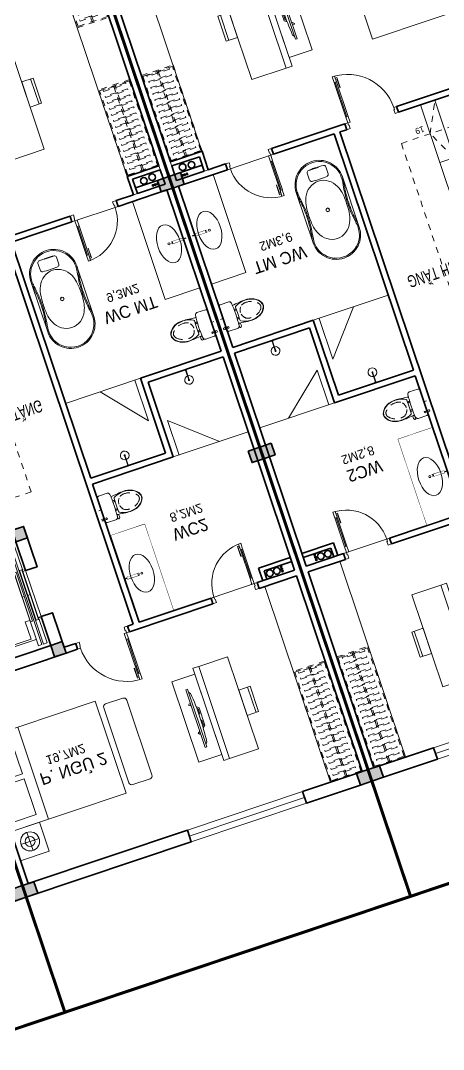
# Model space of a CAD drawing. Header units: metres. Extents: x 568332 to 569219, y 2065964 to 2066430.
# Drawn here: x 568387.34 to 568394.29, y 2065989.54 to 2066006.47 of the extents above; entities that cross this region are included whole.
import ezdxf

# ---------------------------------------------------------------- set-up
doc = ezdxf.new("R2010")
doc.units = ezdxf.units.M
for name, pattern in [('$AUDIT_BAD_LTYPE2', [0]), ('CENTER', [2, 1.25, -0.25, 0.25, -0.25]), ('HIDDEN', [0.375, 0.25, -0.125]), ('HIDDEN2', [0.1875, 0.125, -0.0625]), ('X-5M-G-MB PHONGNGU$0$HIDDEN2', [0.1875, 0.125, -0.0625]), ('xref-thap C (mb tang 32-2)$0$HIDDEN', [0.375, 0.25, -0.125])]:
    doc.linetypes.add(name, pattern=pattern)
doc.layers.get('0').update_dxf_attribs({"linetype": 'CONTINUOUS'})
doc.layers.get('DEFPOINTS').update_dxf_attribs({"linetype": 'CONTINUOUS'})
for name, color, linetype, lineweight in [('-CONCRETE', 1, 'CONTINUOUS', 35), ('-DIM', 9, 'CONTINUOUS', 13), ('-DOOR', 137, 'CONTINUOUS', 9), ('-FURNITURE', 46, 'CONTINUOUS', 9), ('-KH', 143, 'CONTINUOUS', 13), ('-LINE1', 7, 'CONTINUOUS', 18), ('-LINE2', 252, 'CONTINUOUS', 9), ('-STEEL1', 1, 'CONTINUOUS', 35), ('-TEXT', 7, 'CONTINUOUS', 15), ('-WALL', 4, 'CONTINUOUS', 35), ('TEXT25', 2, 'CONTINUOUS', 13)]:
    doc.layers.add(name, color=color, linetype=linetype, lineweight=lineweight)
for name, color, linetype in [('-RANH GIOI LO DAT', 12, 'CONTINUOUS'), ('12. NET DIM', 252, 'CONTINUOUS'), ('ChiaLo', 128, 'CENTER'), ('ViaHeS', 32, 'CONTINUOUS')]:
    doc.layers.add(name, color=color, linetype=linetype)
doc.styles.add('SVN_AVO_thuong', font='')
doc.styles.add('T1', font='', dxfattribs={"height": 200})
doc.styles.get('SVN_AVO_thuong').set_extended_font_data('SVN-Avo')
doc.styles.get('T1').set_extended_font_data('VNgeometric Light')

# ---------------------------------------------------------------- blocks, each defined once
blk = doc.blocks.new('*U187')
at = {"linetype": 'X-5M-G-MB PHONGNGU$0$HIDDEN2'}
for points in [[(0, 600), (0, 0), (1636, 0), (1636, 600)], [(1616, 580), (1616, 20), (20, 20), (20, 580)], [(1616, 287), (1616, 313), (20, 313), (20, 287)], [(114, 319), (109, 319), (109, 280), (114, 280)], [(228, 319), (223, 319), (223, 280), (228, 280)], [(342, 319), (337, 319), (337, 280), (342, 280)], [(456, 319), (451, 319), (451, 280), (456, 280)], [(570, 319), (565, 319), (565, 280), (570, 280)], [(684, 319), (679, 319), (679, 280), (684, 280)], [(798, 319), (793, 319), (793, 280), (798, 280)], [(912, 319), (907, 319), (907, 280), (912, 280)], [(1026, 319), (1021, 319), (1021, 280), (1026, 280)], [(1140, 319), (1135, 319), (1135, 280), (1140, 280)], [(1254, 319), (1249, 319), (1249, 280), (1254, 280)], [(1368, 319), (1363, 319), (1363, 280), (1368, 280)], [(1482, 319), (1477, 319), (1477, 280), (1482, 280)], [(1596, 319), (1591, 319), (1591, 280), (1596, 280)]]:
    blk.add_lwpolyline(points, close=True, dxfattribs=at)
for points in [[(122, 313), (122, 515), (100, 515), (100, 313)], [(236, 313), (236, 515), (214, 515), (214, 313)], [(350, 313), (350, 515), (328, 515), (328, 313)], [(464, 313), (464, 515), (442, 515), (442, 313)], [(578, 313), (578, 515), (556, 515), (556, 313)], [(692, 313), (692, 515), (670, 515), (670, 313)], [(806, 313), (806, 515), (784, 515), (784, 313)], [(920, 313), (920, 515), (898, 515), (898, 313)], [(1034, 313), (1034, 515), (1012, 515), (1012, 313)], [(1148, 313), (1148, 515), (1126, 515), (1126, 313)], [(1262, 313), (1262, 515), (1240, 515), (1240, 313)], [(1376, 313), (1376, 515), (1354, 515), (1354, 313)], [(1490, 313), (1490, 515), (1468, 515), (1468, 313)], [(1604, 313), (1604, 515), (1582, 515), (1582, 313)], [(100, 287), (100, 92), (122, 92), (122, 287)], [(214, 287), (214, 92), (236, 92), (236, 287)], [(328, 287), (328, 92), (350, 92), (350, 287)], [(442, 287), (442, 92), (464, 92), (464, 287)], [(556, 287), (556, 92), (578, 92), (578, 287)], [(670, 287), (670, 92), (692, 92), (692, 287)], [(784, 287), (784, 92), (806, 92), (806, 287)], [(898, 287), (898, 92), (920, 92), (920, 287)], [(1012, 287), (1012, 92), (1034, 92), (1034, 287)], [(1126, 287), (1126, 92), (1148, 92), (1148, 287)], [(1240, 287), (1240, 92), (1262, 92), (1262, 287)], [(1354, 287), (1354, 92), (1376, 92), (1376, 287)], [(1468, 287), (1468, 92), (1490, 92), (1490, 287)], [(1582, 287), (1582, 92), (1604, 92), (1604, 287)]]:
    blk.add_lwpolyline(points, dxfattribs=at)
blk = doc.blocks.new('*U189')
at = {"linetype": 'X-5M-G-MB PHONGNGU$0$HIDDEN2'}
for points in [[(0, 600), (0, 0), (1636, 0), (1636, 600)], [(1616, 580), (1616, 20), (20, 20), (20, 580)], [(1616, 287), (1616, 313), (20, 313), (20, 287)], [(114, 319), (109, 319), (109, 280), (114, 280)], [(228, 319), (223, 319), (223, 280), (228, 280)], [(342, 319), (337, 319), (337, 280), (342, 280)], [(456, 319), (451, 319), (451, 280), (456, 280)], [(570, 319), (565, 319), (565, 280), (570, 280)], [(684, 319), (679, 319), (679, 280), (684, 280)], [(798, 319), (793, 319), (793, 280), (798, 280)], [(912, 319), (907, 319), (907, 280), (912, 280)], [(1026, 319), (1021, 319), (1021, 280), (1026, 280)], [(1140, 319), (1135, 319), (1135, 280), (1140, 280)], [(1254, 319), (1249, 319), (1249, 280), (1254, 280)], [(1368, 319), (1363, 319), (1363, 280), (1368, 280)], [(1482, 319), (1477, 319), (1477, 280), (1482, 280)], [(1596, 319), (1591, 319), (1591, 280), (1596, 280)]]:
    blk.add_lwpolyline(points, close=True, dxfattribs=at)
for points in [[(122, 313), (122, 515), (100, 515), (100, 313)], [(236, 313), (236, 515), (214, 515), (214, 313)], [(350, 313), (350, 515), (328, 515), (328, 313)], [(464, 313), (464, 515), (442, 515), (442, 313)], [(578, 313), (578, 515), (556, 515), (556, 313)], [(692, 313), (692, 515), (670, 515), (670, 313)], [(806, 313), (806, 515), (784, 515), (784, 313)], [(920, 313), (920, 515), (898, 515), (898, 313)], [(1034, 313), (1034, 515), (1012, 515), (1012, 313)], [(1148, 313), (1148, 515), (1126, 515), (1126, 313)], [(1262, 313), (1262, 515), (1240, 515), (1240, 313)], [(1376, 313), (1376, 515), (1354, 515), (1354, 313)], [(1490, 313), (1490, 515), (1468, 515), (1468, 313)], [(1604, 313), (1604, 515), (1582, 515), (1582, 313)], [(100, 287), (100, 92), (122, 92), (122, 287)], [(214, 287), (214, 92), (236, 92), (236, 287)], [(328, 287), (328, 92), (350, 92), (350, 287)], [(442, 287), (442, 92), (464, 92), (464, 287)], [(556, 287), (556, 92), (578, 92), (578, 287)], [(670, 287), (670, 92), (692, 92), (692, 287)], [(784, 287), (784, 92), (806, 92), (806, 287)], [(898, 287), (898, 92), (920, 92), (920, 287)], [(1012, 287), (1012, 92), (1034, 92), (1034, 287)], [(1126, 287), (1126, 92), (1148, 92), (1148, 287)], [(1240, 287), (1240, 92), (1262, 92), (1262, 287)], [(1354, 287), (1354, 92), (1376, 92), (1376, 287)], [(1468, 287), (1468, 92), (1490, 92), (1490, 287)], [(1582, 287), (1582, 92), (1604, 92), (1604, 287)]]:
    blk.add_lwpolyline(points, dxfattribs=at)
blk = doc.blocks.new('1800X2000')
at = {"layer": '-FURNITURE'}
blk.add_line((325497, 17765), (325497, 19565), dxfattribs=at)
for points in [[(323997, 19565), (325997, 19565), (325997, 17765), (323997, 17765)], [(325613, 19391), (325919, 19391), (325919, 18691), (325613, 18691)], [(325613, 18630), (325919, 18630), (325919, 17947), (325613, 17947)]]:
    blk.add_lwpolyline(points, close=True, dxfattribs=at)
blk = doc.blocks.new('A$C18091ED7')
for p, q in [((0, -42), (0, 0)), ((146, -27), (179, -27)), ((146, -27), (146, -30)), ((146, -30), (166, -30)), ((153, -37), (146, -30)), ((152, 0), (152, -27)), ((152, 0), (179, 0)), ((153, -37), (166, -37)), ((153, -40), (153, -37)), ((153, -40), (178, -40)), ((153, -40), (178, -40)), ((153, -40), (153, -42)), ((185, -30), (166, -30)), ((178, -37), (166, -37)), ((185, -30), (178, -37)), ((178, -37), (178, -40)), ((178, -40), (178, -42)), ((179, 0), (179, -27)), ((179, -27), (185, -27)), ((185, -27), (185, -30)), ((-83, -267), (-83, -300)), ((-83, -278), (-83, -288)), ((-61, -290), (-83, -290)), ((-63, -265), (-81, -265)), ((-61, -267), (-61, -300)), ((61, -267), (61, -300)), ((61, -290), (83, -290)), ((63, -265), (81, -265)), ((83, -267), (83, -300)), ((83, -278), (83, -288)), ((165, -262), (165, -290)), ((168, -260), (228, -260)), ((168, -292), (207, -292)), ((231, -274), (231, -262))]:
    blk.add_line(p, q)
for points in [[(230, -219, -0.137407), (225, -235), (222, -241, -0.236081), (198, -255, -0.051961), (-198, -255, -0.236081), (-222, -241), (-225, -235, -0.137407), (-230, -219), (-230, -72, -0.198912), (-226, -63), (-209, -46, -0.198912), (-200, -42), (0, -42), (200, -42, -0.198912), (209, -46), (226, -63, -0.198912), (230, -72)], [(144, -619, -0.212405), (26, -734, -0.027685), (-1, -739, -0.022279), (-26, -734, -0.212405), (-144, -619, -0.142796), (-167, -428, -0.093005), (-128, -309, -0.256439), (-111, -300), (0, -300), (111, -300, -0.256439), (128, -309, -0.093005), (167, -428, -0.142796)]]:
    blk.add_lwpolyline(points, format="xyb", close=True)
at = {"linetype": 'xref-thap C (mb tang 32-2)$0$HIDDEN', "ltscale": 100}
blk.add_lwpolyline([(61, -669, -0.199031), (0, -699, -0.199031), (-61, -669, -0.218924), (-132, -478, -0.153791), (-112, -404, -0.236701), (0, -348, -0.236701), (112, -404, -0.153791), (132, -478, -0.218924)], format="xyb", close=True, dxfattribs=at)
blk.add_circle((166, -78), 13.9)
for centre, radius, start, end in [((-81, -267), 1.98, 90, 180), ((-63, -267), 1.98, 0, 90), ((63, -267), 1.98, 90, 180), ((81, -267), 1.98, 0, 90), ((168, -262), 2.47, 90, 180), ((168, -290), 2.47, 180, 270), ((207, -277), 15.5, 270, 306.4659), ((168, -225), 80.1, 306.4659, 320.3123), ((228, -274), 2.47, 320.3123, 0)]:
    blk.add_arc(centre, radius, start, end)
for points in [[(-156, -259), (-157, -267), (-164, -328), (-169, -385), (-184, -528), (-136, -679), (-50, -735), (-20, -741), (0, -744)], [(156, -259), (157, -267), (164, -328), (169, -385), (184, -528), (136, -679), (50, -735), (20, -741), (0, -744)]]:
    blk.add_open_spline(points, degree=3, knots=[130.613938, 130.613938, 130.613938, 130.613938, 152.852109, 311.129351, 417.703951, 561.383393, 697.692632, 710.812262, 710.812262, 710.812262, 710.812262])
blk = doc.blocks.new('shower')
for points in [[(180919, -32316), (180912, -32316), (180912, -32147), (180919, -32147)], [(180929, -32327), (180902, -32327), (180902, -32316), (180929, -32316)]]:
    blk.add_lwpolyline(points, close=True)
for radius, start, end in [(72, 272.7907, 267.2093), (8.35, 294.8355, 245.1645)]:
    blk.add_arc((180916, -32147), radius, start, end)
blk = doc.blocks.new('Sink_Cicle')
blk.add_lwpolyline([(17, -50), (-17, -50), (-18, -252), (17, -252)], close=True)
blk.add_circle((0, -300), 17.5)
at = {"layer": 'DEFPOINTS'}
blk.add_line((0, -100), (0, 0), dxfattribs=at)
blk.add_wipeout([(17, -50), (-17, -50), (-18, -252), (17, -252)])
at = {"layer": '-FURNITURE', "linetype": 'Continuous'}
blk.add_ellipse((0, -300), major_axis=(-325, 0), ratio=0.584615, dxfattribs=at)
blk.add_line((-18, -237), (17, -237))
blk = doc.blocks.new('*U185')
at = {"ltscale": 300}
blk.add_lwpolyline([(0, 0), (1500, 0), (1500, -600), (0, -600)], close=True, dxfattribs=at)
blk.add_wipeout([(0, 0), (1500, 0), (1500, -600), (0, -600)], dxfattribs=at)
blk.add_blockref('Sink_Cicle', (750, 0), dxfattribs=at)
blk = doc.blocks.new('XR.MB.LM123$0$tvi 1')
blk.add_lwpolyline([(29, 0), (29, -1000), (0, -1000), (0, 0)], close=True)
for points in [[(29, -50), (52, -81)], [(-24, -236), (-39, -252)], [(0, -285), (-39, -252)], [(0, -256), (-24, -236)], [(70, -315), (111, -350), (111, -650), (70, -685)], [(89, -446), (89, -360), (71, -345)], [(89, -446), (73, -446)], [(89, -554), (89, -640), (71, -655)], [(89, -554), (73, -554)], [(0, -715), (-39, -748)], [(-24, -764), (-39, -748)], [(0, -744), (-24, -764)], [(29, -950), (52, -919)]]:
    blk.add_lwpolyline(points)
blk.add_arc((-4025, -500), 4099, 354.1311, 5.8689)
blk = doc.blocks.new('A$C52EE6B0C')
for p, q in [((-17.21, 15.73), (17.22, 15.73)), ((-17.21, -15.76), (17.25, -15.76))]:
    blk.add_line(p, q)
for radius in [1.2, 1.06]:
    blk.add_circle((0, -0.01), radius)
for centre, radius, start, end in [((-17.24, -0.01), 15.75, 90.00005, 180.00602), ((-17.21, 0), 15.03, 114.01434, 180.05883), ((-17.26, 0.1), 14.92, 89.8926, 114.01434), ((-18.18, -21.57), 37.31, 80.32537, 88.55949), ((-17.86, -16.41), 31.44, 80.9553, 88.85173), ((3.49, 116.01), 102.69, 260.80643, 264.35645), ((10, 158.8), 145.24, 261.32176, 262.65662), ((-0.88, 77.07), 62.8, 262.97229, 270.8035), ((-0.44, 89.41), 75.84, 265.33614, 270.33552), ((0.89, 77.07), 62.8, 269.1965, 277.02771), ((0.58, 84.46), 70.9, 269.53626, 275.75097), ((-18.44, 226.88), 214.55, 276.99221, 278.59677), ((-9.99, 158.8), 145.24, 277.34338, 278.67824), ((18.19, -21.57), 37.31, 91.44051, 99.67463), ((17.5, -11.01), 26.04, 90.57162, 98.52624), ((17.38, 0.65), 14.38, 65.52402, 90.57162), ((17.25, -0.01), 15.75, 359.99398, 89.99995), ((17.03, -0.12), 15.22, 0.40185, 65.52402), ((-7.45, -0.4), 12.19, 113.36694, 178.17202), ((-5.42, -2.21), 14.69, 98.51976, 117.85129), ((-0.26, -36.68), 49.55, 89.69838, 98.51976), ((0.27, -36.68), 49.55, 81.48024, 90.30162), ((5.43, -2.21), 14.69, 62.14871, 81.48024), ((7.46, -0.4), 12.19, 1.82798, 66.63306), ((28.3, 2.77), 0.286, 160.80789, 185.67758), ((1.03, 0.06), 27.11, 359.84479, 5.67758), ((28.15, 2.82), 0.123, 123.47411, 160.80789), ((28.12, 2.87), 0.0732, 85.79125, 123.47411), ((28.11, 2.83), 0.109, 39.09426, 85.79125), ((27.99, 2.72), 0.275, 4.9413, 41.00239), ((1.84, 0.05), 26.56, 359.86069, 5.81543), ((-17.24, -0.02), 15.75, 179.99398, 269.99995), ((-17.21, -0.03), 15.03, 179.94113, 245.98566), ((-7.45, 0.37), 12.19, 181.82798, 246.63306), ((7.46, 0.37), 12.19, 293.36694, 358.17202), ((17.25, -0.02), 15.75, 270.00005, 0.00602), ((17.03, 0.09), 15.22, 294.47598, 359.59814), ((1.03, -0.09), 27.11, 354.32242, 0.15521), ((28.3, -2.8), 0.286, 174.32242, 199.19211), ((28.15, -2.85), 0.123, 199.19211, 236.52589), ((28.12, -2.89), 0.0732, 236.52589, 274.20875), ((28.11, -2.86), 0.109, 274.20875, 320.90574), ((27.99, -2.75), 0.275, 318.99761, 355.0587), ((1.84, -0.08), 26.56, 354.18457, 0.13931), ((-5.42, 2.18), 14.69, 242.14871, 261.48024), ((-0.26, 36.65), 49.55, 261.48024, 270.30162), ((0.27, 36.65), 49.55, 269.69838, 278.51976), ((5.43, 2.18), 14.69, 278.51976, 297.85129), ((-17.26, -0.13), 14.92, 245.98566, 270.1074), ((-18.18, 21.54), 37.31, 271.44051, 279.67463), ((-17.86, 16.38), 31.44, 271.14827, 279.0447), ((3.49, -116.04), 102.69, 95.64355, 99.19357), ((10, -158.82), 145.24, 97.34338, 98.67824), ((-0.88, -77.1), 62.8, 89.1965, 97.02771), ((-0.44, -89.44), 75.84, 89.66448, 94.66386), ((0.58, -84.49), 70.9, 84.24903, 90.46374), ((0.89, -77.1), 62.8, 82.97229, 90.8035), ((-18.44, -226.91), 214.55, 81.40323, 83.00779), ((-9.99, -158.82), 145.24, 81.32176, 82.65662), ((18.19, 21.54), 37.31, 260.32537, 268.55949), ((17.5, 10.99), 26.04, 261.47376, 269.42838), ((17.38, -0.67), 14.38, 269.42838, 294.47598)]:
    blk.add_arc(centre, radius, start, end)
at = {"layer": 'DEFPOINTS'}
for tag, p in [('MODELNUMBER', (0, 0)), ('TRADENAME', (0, 0)), ('PRODUCT', (0, 0)), ('MATERIAL', (0, -0.01))]:
    blk.add_attdef(tag, p, '', height=0.001, dxfattribs=at)
blk = doc.blocks.new('*U188')
at = {"linetype": 'X-5M-G-MB PHONGNGU$0$HIDDEN2'}
for points in [[(0, 600), (0, 0), (2098, 0), (2098, 600)], [(2078, 580), (2078, 20), (20, 20), (20, 580)], [(2078, 287), (2078, 313), (20, 313), (20, 287)], [(114, 319), (109, 319), (109, 280), (114, 280)], [(228, 319), (223, 319), (223, 280), (228, 280)], [(342, 319), (337, 319), (337, 280), (342, 280)], [(456, 319), (451, 319), (451, 280), (456, 280)], [(570, 319), (565, 319), (565, 280), (570, 280)], [(684, 319), (679, 319), (679, 280), (684, 280)], [(798, 319), (793, 319), (793, 280), (798, 280)], [(912, 319), (907, 319), (907, 280), (912, 280)], [(1026, 319), (1021, 319), (1021, 280), (1026, 280)], [(1140, 319), (1135, 319), (1135, 280), (1140, 280)], [(1254, 319), (1249, 319), (1249, 280), (1254, 280)], [(1368, 319), (1363, 319), (1363, 280), (1368, 280)], [(1482, 319), (1477, 319), (1477, 280), (1482, 280)], [(1596, 319), (1591, 319), (1591, 280), (1596, 280)], [(1710, 319), (1705, 319), (1705, 280), (1710, 280)], [(1824, 319), (1819, 319), (1819, 280), (1824, 280)], [(1938, 319), (1933, 319), (1933, 280), (1938, 280)], [(2052, 319), (2047, 319), (2047, 280), (2052, 280)]]:
    blk.add_lwpolyline(points, close=True, dxfattribs=at)
for points in [[(122, 313), (122, 515), (100, 515), (100, 313)], [(236, 313), (236, 515), (214, 515), (214, 313)], [(350, 313), (350, 515), (328, 515), (328, 313)], [(464, 313), (464, 515), (442, 515), (442, 313)], [(578, 313), (578, 515), (556, 515), (556, 313)], [(692, 313), (692, 515), (670, 515), (670, 313)], [(806, 313), (806, 515), (784, 515), (784, 313)], [(920, 313), (920, 515), (898, 515), (898, 313)], [(1034, 313), (1034, 515), (1012, 515), (1012, 313)], [(1148, 313), (1148, 515), (1126, 515), (1126, 313)], [(1262, 313), (1262, 515), (1240, 515), (1240, 313)], [(1376, 313), (1376, 515), (1354, 515), (1354, 313)], [(1490, 313), (1490, 515), (1468, 515), (1468, 313)], [(1604, 313), (1604, 515), (1582, 515), (1582, 313)], [(1718, 313), (1718, 515), (1696, 515), (1696, 313)], [(1832, 313), (1832, 515), (1810, 515), (1810, 313)], [(1946, 313), (1946, 515), (1924, 515), (1924, 313)], [(2060, 313), (2060, 515), (2038, 515), (2038, 313)], [(100, 287), (100, 92), (122, 92), (122, 287)], [(214, 287), (214, 92), (236, 92), (236, 287)], [(328, 287), (328, 92), (350, 92), (350, 287)], [(442, 287), (442, 92), (464, 92), (464, 287)], [(556, 287), (556, 92), (578, 92), (578, 287)], [(670, 287), (670, 92), (692, 92), (692, 287)], [(784, 287), (784, 92), (806, 92), (806, 287)], [(898, 287), (898, 92), (920, 92), (920, 287)], [(1012, 287), (1012, 92), (1034, 92), (1034, 287)], [(1126, 287), (1126, 92), (1148, 92), (1148, 287)], [(1240, 287), (1240, 92), (1262, 92), (1262, 287)], [(1354, 287), (1354, 92), (1376, 92), (1376, 287)], [(1468, 287), (1468, 92), (1490, 92), (1490, 287)], [(1582, 287), (1582, 92), (1604, 92), (1604, 287)], [(1696, 287), (1696, 92), (1718, 92), (1718, 287)], [(1810, 287), (1810, 92), (1832, 92), (1832, 287)], [(1924, 287), (1924, 92), (1946, 92), (1946, 287)], [(2038, 287), (2038, 92), (2060, 92), (2060, 287)]]:
    blk.add_lwpolyline(points, dxfattribs=at)
blk = doc.blocks.new('X-5M-G-MB PHONGNGU$0$A$C25DB0C3F')
at = {"elevation": 0}
for points in [[(0, 438), (197, 438), (197, 0), (0, 0)], [(197, 438), (197, 0), (0, 0), (0, 438)]]:
    blk.add_lwpolyline(points, close=True, dxfattribs=at)
at = {"elevation": 0, "flags": 128}
blk.add_lwpolyline([(44, 438), (44, 0)], dxfattribs=at)
blk = doc.blocks.new('G1600')
for p, q in [((137477, -212827), (139077, -212827)), ((137228, -213392), (137228, -213077)), ((139326, -213392), (139326, -213077)), ((137385, -213234), (137070, -213234)), ((139169, -213234), (139484, -213234))]:
    blk.add_line(p, q)
blk.add_lwpolyline([(137477, -213484), (137477, -211484), (139077, -211484), (139077, -213484), (137477, -213484)])
for points in [[(136977, -213484), (136977, -212984), (137477, -212984), (137477, -213484)], [(137617, -213375), (137617, -212999), (138235, -212999), (138235, -213375)], [(138937, -213375), (138937, -212999), (138320, -212999), (138320, -213375)], [(139577, -213484), (139577, -212984), (139077, -212984), (139077, -213484)]]:
    blk.add_lwpolyline(points, close=True)
for centre, radius in [((137228, -213234), 157), ((139326, -213234), 157), ((137228, -213234), 82.4), ((139326, -213234), 82.4)]:
    blk.add_circle(centre, radius)
blk = doc.blocks.new('X-5M-DH-2-CORE$0$A$C75E80C28')
at = {"layer": '-LINE2', "linetype": 'Continuous', "ltscale": 2}
for p, q in [((-731, -149), (731, -149)), ((-731, -1305), (-731, -149)), ((-557, -112), (-560, -112)), ((-510, -22), (-510, -51)), ((-507, -22), (-510, -22)), ((-510, -109), (-510, -79)), ((-507, -22), (-507, -51)), ((-507, -109), (-507, -79)), ((-456, -57), (-501, -57)), ((-456, -60), (-501, -60)), ((-456, -70), (-501, -70)), ((-456, -73), (-501, -73)), ((-453, -63), (-453, -67)), ((-450, -63), (-450, -67)), ((450, -63), (450, -67)), ((453, -63), (453, -67)), ((456, -57), (501, -57)), ((456, -60), (501, -60)), ((456, -70), (501, -70)), ((456, -73), (501, -73)), ((457, -112), (460, -112)), ((507, -22), (510, -22)), ((507, -22), (507, -51)), ((507, -109), (507, -79)), ((510, -22), (510, -51)), ((510, -109), (510, -79)), ((731, -1305), (731, -149)), ((-700, -179), (700, -179)), ((-700, -1225), (-700, -179)), ((700, -1225), (700, -179)), ((840, -1305), (-840, -1305)), ((-840, -1365), (-840, -1305)), ((-700, -1225), (-400, -1225)), ((425, -1309), (-425, -1309)), ((-425, -1343), (-425, -1309)), ((425, -1343), (-425, -1343)), ((-400, -1305), (-400, -1225)), ((0, -1309), (0, -1343)), ((700, -1225), (400, -1225)), ((400, -1305), (400, -1225)), ((425, -1343), (425, -1309)), ((840, -1365), (840, -1305)), ((840, -1365), (-840, -1365)), ((840, -1395), (-840, -1395)), ((-840, -1395), (-840, -1455)), ((-840, -1455), (-435, -1455)), ((-435, -1450), (-435, -1460)), ((-435, -1450), (-400, -1450)), ((-435, -1460), (-425, -1460)), ((-435, -1490), (-435, -1500)), ((-435, -1490), (-425, -1490)), ((-435, -1500), (-400, -1500)), ((-433, -1452), (-433, -1458)), ((-433, -1452), (-402, -1452)), ((-433, -1458), (-425, -1458)), ((-433, -1492), (-433, -1498)), ((-433, -1492), (-425, -1492)), ((-433, -1498), (-402, -1498)), ((430, -1406), (-430, -1406)), ((-430, -1406), (-430, -1446)), ((430, -1446), (-430, -1446)), ((-425, -1458), (-425, -1460)), ((-425, -1490), (-425, -1492)), ((-402, -1452), (-402, -1498)), ((400, -1450), (-400, -1450)), ((-400, -1450), (-400, -1500)), ((0, -1406), (0, -1446)), ((400, -1450), (400, -1500)), ((435, -1450), (400, -1450)), ((435, -1500), (400, -1500)), ((402, -1452), (402, -1498)), ((433, -1452), (402, -1452)), ((433, -1498), (402, -1498)), ((433, -1458), (425, -1458)), ((425, -1458), (425, -1460)), ((435, -1460), (425, -1460)), ((425, -1490), (425, -1492)), ((435, -1490), (425, -1490)), ((433, -1492), (425, -1492)), ((430, -1406), (430, -1446)), ((433, -1452), (433, -1458)), ((433, -1492), (433, -1498)), ((435, -1450), (435, -1460)), ((840, -1455), (435, -1455)), ((435, -1490), (435, -1500)), ((840, -1395), (840, -1455))]:
    blk.add_line(p, q, dxfattribs=at)
for points in [[(-450, 0), (-450, -130), (450, -130), (450, 0)], [(-200, -29), (200, -29), (200, -101), (-200, -101)], [(-36, -584), (36, -584), (36, -984), (-36, -984)]]:
    blk.add_lwpolyline(points, close=True, dxfattribs=at)
for points in [[(-780, -789), (-751, -789, 0.414214), (-750, -788), (-750, -784), (-750, -780, 0.414214), (-751, -779), (-780, -779, -0.256978), (-784, -782), (-798, -782, -0.414214), (-801, -779), (-804, -749, 0.414214), (-807, -746), (-812, -746), (-812, -784), (-812, -821), (-807, -821, 0.414214), (-804, -818), (-801, -789, -0.414214), (-798, -786), (-784, -786, -0.256978), (-780, -789)], [(780, -789), (751, -789, -0.414214), (750, -788), (750, -784), (750, -780, -0.414214), (751, -779), (780, -779, 0.256978), (784, -782), (798, -782, 0.414214), (801, -779), (804, -749, -0.414214), (807, -746), (812, -746), (812, -784), (812, -821), (807, -821, -0.414214), (804, -818), (801, -789, 0.414214), (798, -786), (784, -786, 0.256978), (780, -789)]]:
    blk.add_lwpolyline(points, format="xyb", dxfattribs=at)
for centre, radius, start, end in [((-501, -51), 9.4, 180, 270), ((-501, -79), 9.4, 90, 180), ((-501, -51), 6.2, 180, 270), ((-501, -79), 6.2, 90, 180), ((-456, -63), 6.2, 0, 90), ((-456, -63), 3, 0, 90), ((-456, -67), 6.2, 270, 0), ((-456, -67), 3, 270, 0), ((456, -63), 6.2, 90, 180), ((456, -67), 6.2, 180, 270), ((456, -63), 3, 90, 180), ((456, -67), 3, 180, 270), ((501, -51), 6.2, 270, 0), ((501, -51), 9.4, 270, 0), ((501, -79), 9.4, 0, 90), ((501, -79), 6.2, 0, 90)]:
    blk.add_arc(centre, radius, start, end, dxfattribs=at)
blk = doc.blocks.new('A$C5C575821')
at = {"layer": '-CONCRETE'}
h = blk.add_hatch(color=256, dxfattribs=at)
h.dxf.hatch_style = 1
h.paths.add_polyline_path([(0, 200), (0, 0), (200, 0), (200, 200)])
blk.add_lwpolyline([(0, 0), (200, 0), (200, 200), (0, 200)], close=True, dxfattribs=at)
blk = doc.blocks.new('A$C3F71457E')
at = {"layer": '-CONCRETE'}
blk.add_lwpolyline([(0, -100), (0, 400), (-1500, 400), (-1500, -1400), (0, -1400), (0, -900), (200, -900), (200, -1600), (-1700, -1600), (-1700, 600), (200, 600), (200, -100), (0, -100)], dxfattribs=at)
at = {"layer": '-LINE1'}
blk.add_line((0, -900), (0, -100), dxfattribs=at)
at = {"layer": '-WALL'}
for p in [(-1700, 400), (0, 400), (-1700, -1600), (0, -1600)]:
    blk.add_blockref('A$C5C575821', p, dxfattribs=at)
at = {"color": 2, "rotation": 90}
blk.add_blockref('X-5M-DH-2-CORE$0$A$C75E80C28', (-1500, -500), dxfattribs=at)
blk = doc.blocks.new('*U148')
at = {"linetype": '$AUDIT_BAD_LTYPE2'}
for p, q in [((70, 100), (70, 600)), ((90, 600), (90, 100))]:
    blk.add_line(p, q, dxfattribs=at)
for points in [[(50, 600), (90, 600), (90, 700), (50, 700), (50, 600)], [(50, 603), (50, 100)], [(50, 100), (90, 100), (90, 0), (50, 0), (50, 100)]]:
    blk.add_lwpolyline(points)
for points in [[(118, 495), (118, 664), (90, 664), (90, 636), (113, 636), (113, 495)], [(0, 0), (50, 0), (50, -40), (60, -40), (60, -100), (0, -100)], [(800, 0), (750, 0), (750, -40), (740, -40), (740, -100), (800, -100)]]:
    blk.add_lwpolyline(points, close=True)
at = {"linetype": '$AUDIT_BAD_LTYPE2', "ltscale": 0.3}
blk.add_arc((50, 0), 700, 0, 90, dxfattribs=at)
blk = doc.blocks.new('*U149')
at = {"linetype": '$AUDIT_BAD_LTYPE2'}
for p, q in [((70, 100), (70, 700)), ((90, 700), (90, 100))]:
    blk.add_line(p, q, dxfattribs=at)
for points in [[(50, 700), (90, 700), (90, 800), (50, 800), (50, 700)], [(50, 703), (50, 100)], [(50, 100), (90, 100), (90, 0), (50, 0), (50, 100)]]:
    blk.add_lwpolyline(points)
for points in [[(118, 595), (118, 764), (90, 764), (90, 736), (113, 736), (113, 595)], [(0, 0), (50, 0), (50, -40), (60, -40), (60, -100), (0, -100)], [(900, 0), (850, 0), (850, -40), (840, -40), (840, -100), (900, -100)]]:
    blk.add_lwpolyline(points, close=True)
at = {"linetype": '$AUDIT_BAD_LTYPE2', "ltscale": 0.3}
blk.add_arc((50, 0), 800, 0, 90, dxfattribs=at)
blk = doc.blocks.new('TRUC M4')
at = {"layer": '-WALL'}
for p in [(-200, 14600), (5600, 14600), (-200, 9000), (5600, 9000), (-200, 4300), (5600, 4300), (-200, -200), (5600, -200)]:
    blk.add_blockref('A$C5C575821', p, dxfattribs=at)
blk = doc.blocks.new('M4-T3.1')
at = {"layer": '-CONCRETE'}
blk.add_line((466752, 36041), (466372, 36041), dxfattribs=at)
for centre, radius in [((466448, 42762, 0), 55), ((466569, 42762, 0), 55), ((466659, 42792, 0), 13), ((466659, 42751, 0), 13), ((466659, 42712, 0), 13), ((466657, 36096, 0), 13), ((466699, 36096, 0), 13), ((466737, 36096, 0), 13), ((466539, 35976, 0), 55), ((466688, 35965, 0), 55)]:
    blk.add_circle(centre, radius, dxfattribs=at)
at = {"layer": '-DOOR'}
blk.add_line((465402, 42841), (466202, 42841), dxfattribs=at)
blk.add_lwpolyline([(463816, 46541), (465816, 46541), (465816, 46341), (463816, 46341)], close=True, dxfattribs=at)
for points in [[(463816, 46441), (465816, 46441)], [(465202, 36241), (466002, 36241)]]:
    blk.add_lwpolyline(points, dxfattribs=at)
at = {"layer": '-FURNITURE'}
for p, q in [((465552, 40441), (466852, 40441)), ((464152, 39041), (465452, 39041))]:
    blk.add_line(p, q, dxfattribs=at)
at = {"layer": '-FURNITURE', "ltscale": 5}
for p, q in [((464455, 36833), (464455, 36711)), ((464775, 36832), (464775, 36711))]:
    blk.add_line(p, q, dxfattribs=at)
at = {"layer": '-FURNITURE'}
for points in [[(466302, 42941), (466302, 46341), (466852, 46341), (466852, 42941)], [(464752, 45442), (464852, 45442), (464852, 43842), (464752, 43842)], [(464852, 45442), (465352, 45442), (465352, 43842), (464852, 43842)], [(464352, 43942), (464352, 45341), (464752, 45341), (464752, 43942)], [(466852, 36241), (466852, 37941), (466252, 37941), (466252, 36241)], [(466302, 31741), (466302, 36141), (466852, 36141), (466852, 31741)], [(464552, 34962), (464452, 34962), (464452, 33162), (464552, 33162)], [(464552, 33162), (465152, 33162), (465152, 34962), (464552, 34962)], [(464052, 33313), (464052, 34812), (464452, 34812), (464452, 33313)]]:
    blk.add_lwpolyline(points, close=True, dxfattribs=at)
blk.add_lwpolyline([(463203, 45342), (463503, 45342, -0.414214), (463553, 45292), (463553, 43992, -0.414214), (463503, 43942), (463203, 43942, -0.414214), (463153, 43992), (463153, 45292, -0.414214)], format="xyb", close=True, dxfattribs=at)
for points in [[(465652, 40441), (465652, 39841), (466352, 40441)], [(465352, 39041), (465352, 39748), (464752, 39041)]]:
    blk.add_lwpolyline(points, dxfattribs=at)
at = {"layer": '-FURNITURE', "ltscale": 5}
for centre, radius, start, end in [((464489, 36833), 34.2, 97.7975, 180.4786), ((464610, 35189), 1683, 85.3853, 94.2746), ((464740, 36833), 34.2, 359.5588, 82.2399), ((464489, 36710), 34.2, 179.465, 262.1462), ((464609, 38355), 1683, 265.7382, 274.6274), ((464740, 36711), 34.2, 277.7038, 0.3849)]:
    blk.add_arc(centre, radius, start, end, dxfattribs=at)
at = {"layer": '-KH', "linetype": 'HIDDEN2', "ltscale": 5}
blk.add_lwpolyline([(463152, 36741), (461652, 36741), (461652, 40241), (463152, 40241)], close=True, dxfattribs=at)
blk.add_lwpolyline([(462402, 37241), (462652, 36741), (462402, 36241)], dxfattribs=at)
at = {"layer": '-LINE1'}
for p, q in [((462402, 37241), (462402, 36241)), ((462402, 36241), (462402, 37241)), ((462652, 37241), (462652, 36241)), ((462652, 36241), (462652, 37241))]:
    blk.add_line(p, q, dxfattribs=at)
blk.add_lwpolyline([(462652, 37241), (462152, 37241), (462152, 39741), (462652, 39741)], close=True, dxfattribs=at)
at = {"layer": '-WALL'}
for p, q in [((466852, 42941), (466852, 46341)), ((463052, 42941), (462853, 42941)), ((463052, 42941), (463052, 42841)), ((463952, 42841), (463952, 42941)), ((463952, 42941), (465402, 42941)), ((465402, 42941), (465402, 42841)), ((466202, 42841), (466202, 42941)), ((466202, 42941), (466852, 42941)), ((463052, 42841), (462853, 42841)), ((464052, 42841), (463952, 42841)), ((464052, 36241), (464052, 42841)), ((466852, 42841), (466202, 42841)), ((466302, 42621), (466302, 42841)), ((466372, 42691), (466372, 42841)), ((466372, 42691), (466852, 42691)), ((466853, 40941), (466852, 42841)), ((466302, 42621), (466852, 42621)), ((466852, 39141), (466853, 40941)), ((465552, 40441), (464152, 40441)), ((465452, 40341), (464152, 40341)), ((464152, 40341), (464152, 36241)), ((465452, 39041), (465452, 40341)), ((465552, 40441), (465552, 39141)), ((465552, 39141), (466852, 39141)), ((466852, 39041), (465452, 39041)), ((461053, 36141), (463032, 36141)), ((463032, 36141), (461053, 36141)), ((461153, 36241), (463032, 36241)), ((463032, 36241), (463032, 36141)), ((463932, 36141), (463932, 36241)), ((463932, 36241), (464052, 36241)), ((465202, 36141), (463932, 36141)), ((464152, 36241), (465202, 36241)), ((465202, 36241), (465202, 36141)), ((466002, 36141), (466002, 36241)), ((466002, 36241), (466852, 36241)), ((466302, 36141), (466002, 36141)), ((466302, 35821), (466302, 36141)), ((466853, 36141), (466372, 36141)), ((466372, 35891), (466372, 36141)), ((466852, 35891), (466852, 36141)), ((466853, 35891), (466853, 36141)), ((466302, 35821), (466853, 35821)), ((466372, 35891), (466853, 35891)), ((466853, 31741), (466853, 35821))]:
    blk.add_line(p, q, dxfattribs=at)
for points in [[(460952, 42942), (460952, 46541), (463816, 46541), (463816, 46341)], [(466752, 46541), (465816, 46541), (465816, 46341), (466752, 46341)], [(463816, 46341), (461053, 46341), (461053, 42942)], [(462853, 42841), (462853, 42941)], [(462853, 42941), (462853, 42841)], [(463052, 42841), (463052, 42941)]]:
    blk.add_lwpolyline(points, dxfattribs=at)
at = {"layer": '-DIM', "xscale": -1, "rotation": 359.9999999899488}
blk.add_blockref('1800X2000', (787050, 15397), dxfattribs=at)
at = {"layer": '-DOOR', "xscale": -1}
blk.add_blockref('*U149', (463952, 42941), dxfattribs=at)
at = {"layer": '-DOOR', "rotation": 180}
for name, p in [('*U148', (466202, 42841)), ('*U149', (463932, 36141))]:
    blk.add_blockref(name, p, dxfattribs=at)
at = {"layer": '-DOOR'}
blk.add_blockref('*U148', (465202, 36241), dxfattribs=at)
at = {"layer": '-FURNITURE', "extrusion": (0, 0, -1), "xscale": 0.916666666665974, "yscale": 0.916666666665974, "zscale": -0.916666666665974, "rotation": 270}
for name, p in [('*U188', (-466852, 46341)), ('*U187', (-466852, 35821)), ('*U189', (-466852, 33241))]:
    blk.add_blockref(name, p, dxfattribs=at)
at = {"layer": '-FURNITURE'}
for name, p, rotation in [('G1600', (674537, 182919), 270), ('A$C18091ED7', (464110, 40891), 89.99999999999999), ('shower', (645718, 8015), 180)]:
    blk.add_blockref(name, p, dxfattribs=dict(at, rotation=rotation))
at = {"layer": '-FURNITURE', "extrusion": (0, 0, -1), "rotation": 179.9963102775916}
for p in [(-464530, 44142), (-464228, 33562)]:
    blk.add_blockref('XR.MB.LM123$0$tvi 1', p, dxfattribs=at)
at = {"layer": '-FURNITURE', "xscale": -1}
for name, p, rotation in [('X-5M-G-MB PHONGNGU$0$A$C25DB0C3F', (465549, 44423), 359.9992859249025), ('A$C18091ED7', (466895, 38541), 270), ('X-5M-G-MB PHONGNGU$0$A$C25DB0C3F', (465349, 33793), 359.9992859249025)]:
    blk.add_blockref(name, p, dxfattribs=dict(at, rotation=rotation))
at = {"layer": '-FURNITURE', "extrusion": (0, 0, -1), "xscale": -1, "zscale": -1, "rotation": 270}
blk.add_blockref('*U185', (-464152, 41341), dxfattribs=at)
at = {"layer": '-FURNITURE', "xscale": -1}
blk.add_blockref('shower', (647118, 71468), dxfattribs=at)
at = {"layer": '-FURNITURE', "xscale": 25.39829667096628, "yscale": 25.39829667096628, "zscale": 25.39829667096628, "rotation": 270}
blk.add_blockref('A$C52EE6B0C', (464648, 37393), dxfattribs=at).add_auto_attribs({'MODELNUMBER': 'K-1800', 'TRADENAME': 'ABRAZO', 'PRODUCT': 'BATH', 'MATERIAL': 'LITHOCAST'})
at = {"layer": '-WALL', "xscale": -1, "rotation": 180}
blk.add_blockref('A$C3F71457E', (462653, 41341), dxfattribs=at)
at = {"layer": '-TEXT', "style": 'T1'}
blk.add_text('19', height=100, rotation=360, dxfattribs=at).set_placement((462722, 36581))
at = {"layer": 'TEXT25'}
for s, height, style, p in [('P. NGỦ 2', 200, 'SVN_AVO_thuong', (461789, 44684)), ('19,7M2', 150, 'T1', (461980, 44443)), ('WC2', 200, 'SVN_AVO_thuong', (465142, 41563)), ('8,2M2', 150, 'T1', (465183, 41305)), ('WC MT', 200, 'SVN_AVO_thuong', (465205, 37823)), ('9,3M2', 150, 'T1', (465344, 37544))]:
    blk.add_text(s, height=height, rotation=360, dxfattribs=dict(at, style=style)).set_placement(p)
at = {"layer": 'TEXT25', "style": 'SVN_AVO_thuong', "width": 0.7}
blk.add_text('SẢNH TẦNG', height=200, rotation=360, dxfattribs=at).set_placement((462684, 38846))
at = {"layer": '-WALL'}
for p, q in [((465402, 42841), (464152, 42841)), ((464152, 42841), (464152, 40441))]:
    blk.add_line(p, q, dxfattribs=at)
at = {"layer": '-FURNITURE', "xscale": -1, "rotation": 270}
blk.add_blockref('Sink_Cicle', (466902, 37091), dxfattribs=at)
at = {"layer": '-RANH GIOI LO DAT', "linetype": 'HIDDEN', "ltscale": 10, "const_width": 50}
blk.add_lwpolyline([(460952, 48541), (466952, 48541), (466952, 28541), (460953, 28541)], close=True, dxfattribs=at)
at = {"layer": '-WALL'}
for p, q in [((466952, 46541), (466952, 31541)), ((466852, 36241), (466852, 39041))]:
    blk.add_line(p, q, dxfattribs=at)
at = {"layer": '-STEEL1'}
blk.add_blockref('TRUC M4', (461152, 31741), dxfattribs=at)
blk = doc.blocks.new('TRUC M7')
at = {"layer": '-WALL'}
for p in [(-200, 11772), (4900, 11772), (6600, 11772), (-200, 6172), (-200, 1471), (6600, 1472), (-200, -199), (2630, -3028), (6600, -3028)]:
    blk.add_blockref('A$C5C575821', p, dxfattribs=at)
blk = doc.blocks.new('A$C11F442B3')
at = {"layer": '-RANH GIOI LO DAT', "linetype": 'HIDDEN', "ltscale": 10, "const_width": 0.05}
blk.add_lwpolyline([(13.328, 2.887), (4.796, 0.024), (0.024, 14.244), (3.173, 20.575), (6.965, 21.848)], close=True, dxfattribs=at)
at = {"layer": '-WALL'}
for p, q in [((7.92, 19.004), (12.692, 4.783)), ((12.692, 4.783), (11.934, 4.529))]:
    blk.add_line(p, q, dxfattribs=at)
at = {"layer": '-STEEL1', "xscale": -0.0009999999999999998, "yscale": 0.0009999999999999998, "zscale": 0.0009999999999999998, "rotation": 198.5518476323032}
blk.add_blockref('TRUC M7', (2.437, 13.969), dxfattribs=at)

msp = doc.modelspace()

# ---------------------------------------------------------------- linework, layer by layer
at = {"layer": 'ChiaLo', "ltscale": 5}
for points in [[(568505.517, 2066029.562), (568379.533, 2065987.283)], [(568387.39, 2066011.016), (568393.754, 2065992.055)], [(568381.702, 2066009.107), (568388.065, 2065990.146)]]:
    msp.add_lwpolyline(points, dxfattribs=at)
at = {"layer": 'ViaHeS'}
msp.add_lwpolyline([(568506.884, 2066024.747), (568505.517, 2066029.562), (568379.533, 2065987.283), (568381.124, 2065982.543), (568506.884, 2066024.747)], dxfattribs=at)

# ---------------------------------------------------------------- next in the draw order: block references
at = {"layer": '12. NET DIM', "color": 2, "true_color": 0xf1eb1f, "xscale": -0.001, "yscale": 0.001, "zscale": 0.001, "rotation": 198.5514997324876}
msp.add_blockref('M4-T3.1', (567935.621, 2065889.51), dxfattribs=at)

# ---------------------------------------------------------------- next in the draw order: block references
at = {"layer": '12. NET DIM', "color": 2, "true_color": 0xf1eb1f, "xscale": 0.0009999999999999998, "yscale": 0.0009999999999999998, "zscale": 0.0009999999999999998, "rotation": 198.5512188517892}
msp.add_blockref('M4-T3.1', (568820.999, 2066186.636), dxfattribs=at)

# ---------------------------------------------------------------- next in the draw order: block references
msp.add_blockref('A$C11F442B3', (568374.737, 2065987.259))
at = {"layer": '12. NET DIM', "color": 2, "true_color": 0xf1eb1f, "xscale": -0.001, "yscale": 0.001, "zscale": 0.001, "rotation": 198.5514997324876}
msp.add_blockref('M4-T3.1', (567946.997, 2065893.328), dxfattribs=at)

doc.saveas('drawing.dxf')
